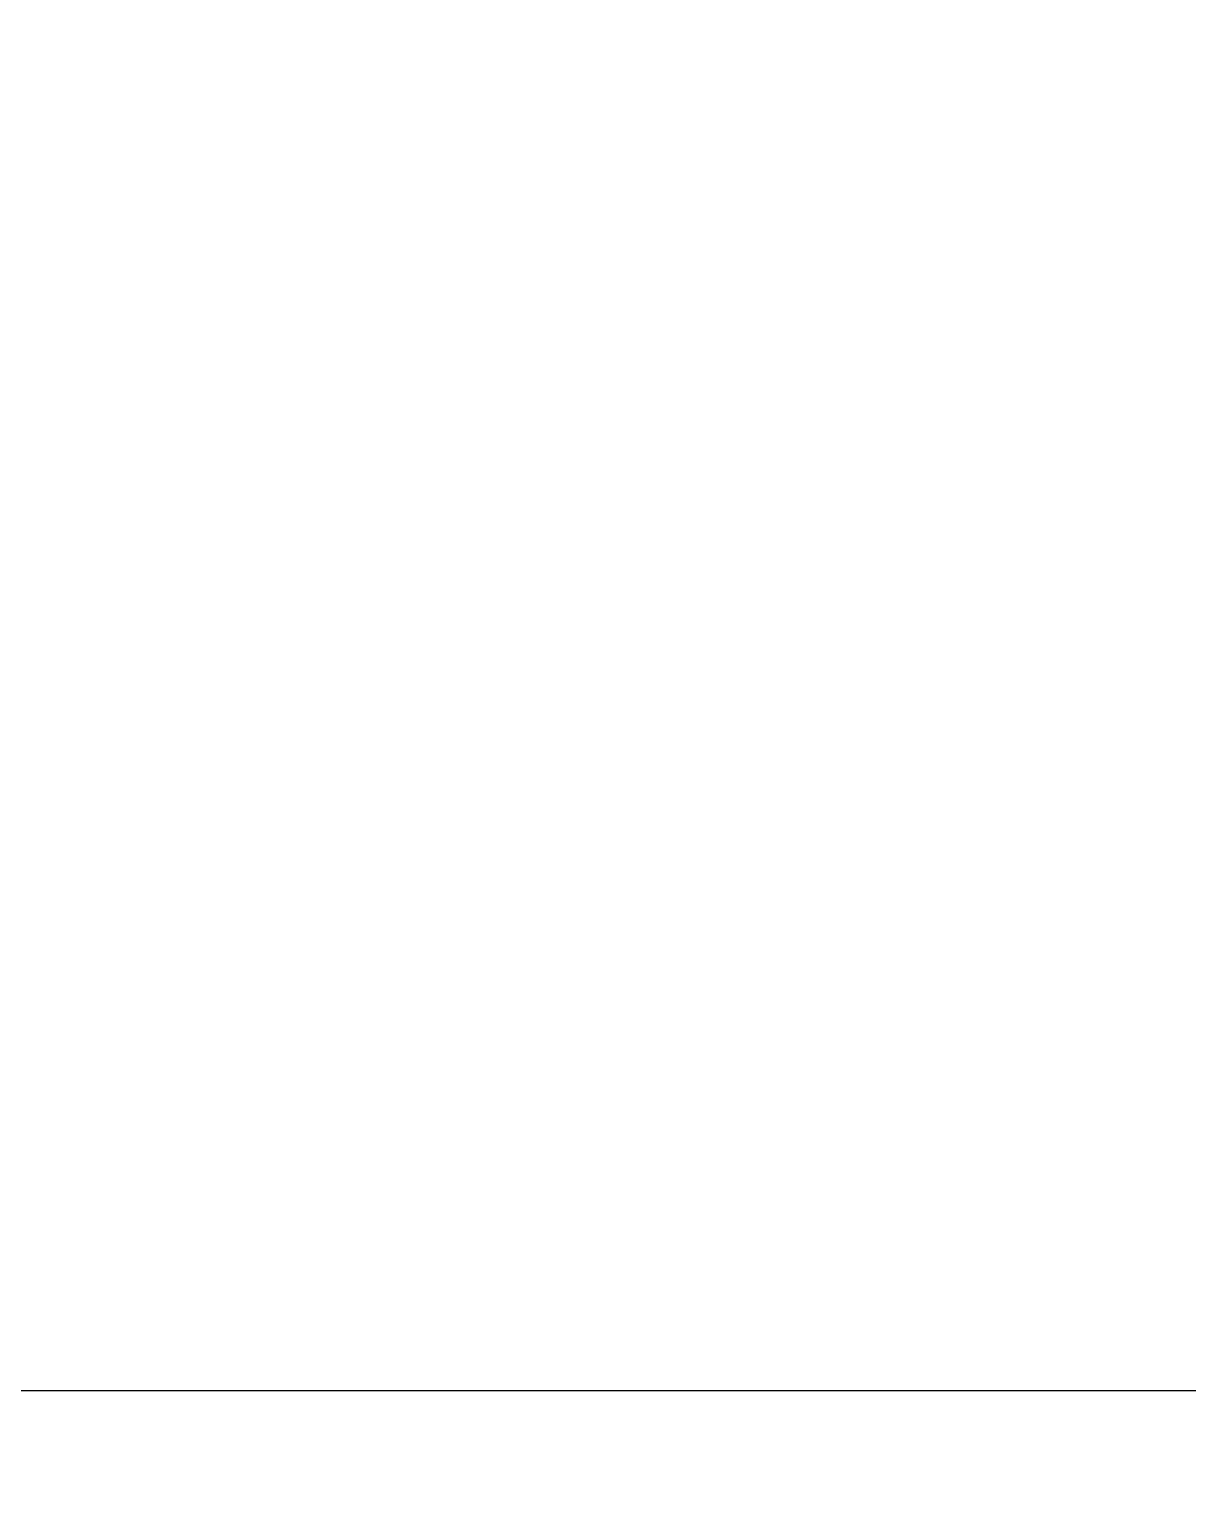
# Model space of a CAD drawing. Header units: millimetres. Extents: x -813692 to 807431, y 0 to 1813163.
# Drawn here: x -208359 to -188474, y 774278 to 799332 of the extents above; entities that cross this region are included whole.
import ezdxf

# ---------------------------------------------------------------- set-up
doc = ezdxf.new("R2010")
doc.units = ezdxf.units.MM
for name, color, linetype, lineweight in [('A-ANNO-DIMS', 7, 'Continuous', 9), ('АР_монолит', 252, 'Continuous', 50), ('ПК', 252, 'Continuous', 30)]:
    doc.layers.add(name, color=color, linetype=linetype, lineweight=lineweight)
doc.layers.add('Вставка', color=252, linetype='Continuous')
doc.styles.add('GOST 2.304', font='GOST Common.ttf')
doc.linetypes.add('Truba', pattern='A,3e-05,[4,MSH_7,S=1,R=0,X=0,Y=0],-3.022072', length=3.022102)
doc.dimstyles.new('М-200', dxfattribs={"dimtxt": 400, "dimasz": 160, "dimexe": 200, "dimexo": 400, "dimgap": 50, "dimtad": 1, "dimdec": 0, "dimzin": 0, "dimdsep": 46, "dimtxsty": 'GOST 2.304', "dimblk": 'ARCHTICK', "dimcen": 180, "dimdle": 200, "dimadec": 0, "dimazin": 0, "dimtfac": 1, "dimtdec": 0, "dimtmove": 1, "dimatfit": 0, "dimfxl": 1, "dimtolj": 1, "dimtzin": 0, "dimarcsym": 0})

# ---------------------------------------------------------------- blocks, each defined once
blk = doc.blocks.new('_ArchTick')
at = {"color": 0, "linetype": 'ByBlock', "const_width": 0.15}
blk.add_lwpolyline([(-0.5, -0.5), (0.5, 0.5)], dxfattribs=at)
blk = doc.blocks.new('*D54')
at = {"layer": 'A-ANNO-DIMS', "color": 0, "lineweight": -2, "transparency": 16777216}
for p, q in [((-404804, -221203), (-165504, -221203)), ((-404604, -221462), (-404604, -221403)), ((-165704, -221462), (-165704, -221403))]:
    blk.add_line(p, q, dxfattribs=at)
at = {"layer": 'Defpoints', "color": 0, "lineweight": 30, "transparency": 16777216}
for p in [(-404604, -221062), (-165704, -221062), (-165704, -221203)]:
    blk.add_point(p, dxfattribs=at)
at = {"layer": 'A-ANNO-DIMS', "color": 0, "lineweight": -2, "transparency": 16777216, "xscale": 160, "yscale": 160, "zscale": 160, "rotation": 180}
blk.add_blockref('_ArchTick', (-404604, -221203), dxfattribs=at)
at = {"layer": 'A-ANNO-DIMS', "color": 0, "lineweight": -2, "transparency": 16777216, "xscale": 160, "yscale": 160, "zscale": 160}
blk.add_blockref('_ArchTick', (-165704, -221203), dxfattribs=at)
at = {"layer": 'A-ANNO-DIMS', "color": 0, "transparency": 16777216, "insert": (-285154, -220953), "char_height": 400, "width": 850.41, "attachment_point": 5, "style": 'GOST 2.304'}
blk.add_mtext('\\A1;238900', dxfattribs=at)
blk = doc.blocks.new('Оси200')
at = {"layer": 'A-ANNO-DIMS'}
dim = blk.add_linear_dim(base=(-165703.8, -221203.3), p1=(-404603.8, -221061.9), p2=(-165703.8, -221062.3), dimstyle='М-200', dxfattribs=at)
dim.commit()
dim.dimension.update_dxf_attribs({"geometry": '*D54', "text_midpoint": (-285153.8, -220953.3)})
blk = doc.blocks.new('A$C6724712c')
at = {"layer": 'A-ANNO-DIMS', "color": 18, "lineweight": 0, "true_color": 0x000000}
blk.add_blockref('Оси200', (433047.4, 279674.7), dxfattribs=at)

msp = doc.modelspace()

# ---------------------------------------------------------------- block references
at = {"layer": 'Вставка', "linetype": 'Truba', "lineweight": 30, "ltscale": 100}
msp.add_blockref('A$C6724712c', (-266052.4, 717506.5), dxfattribs=at)

doc.saveas('drawing.dxf')
